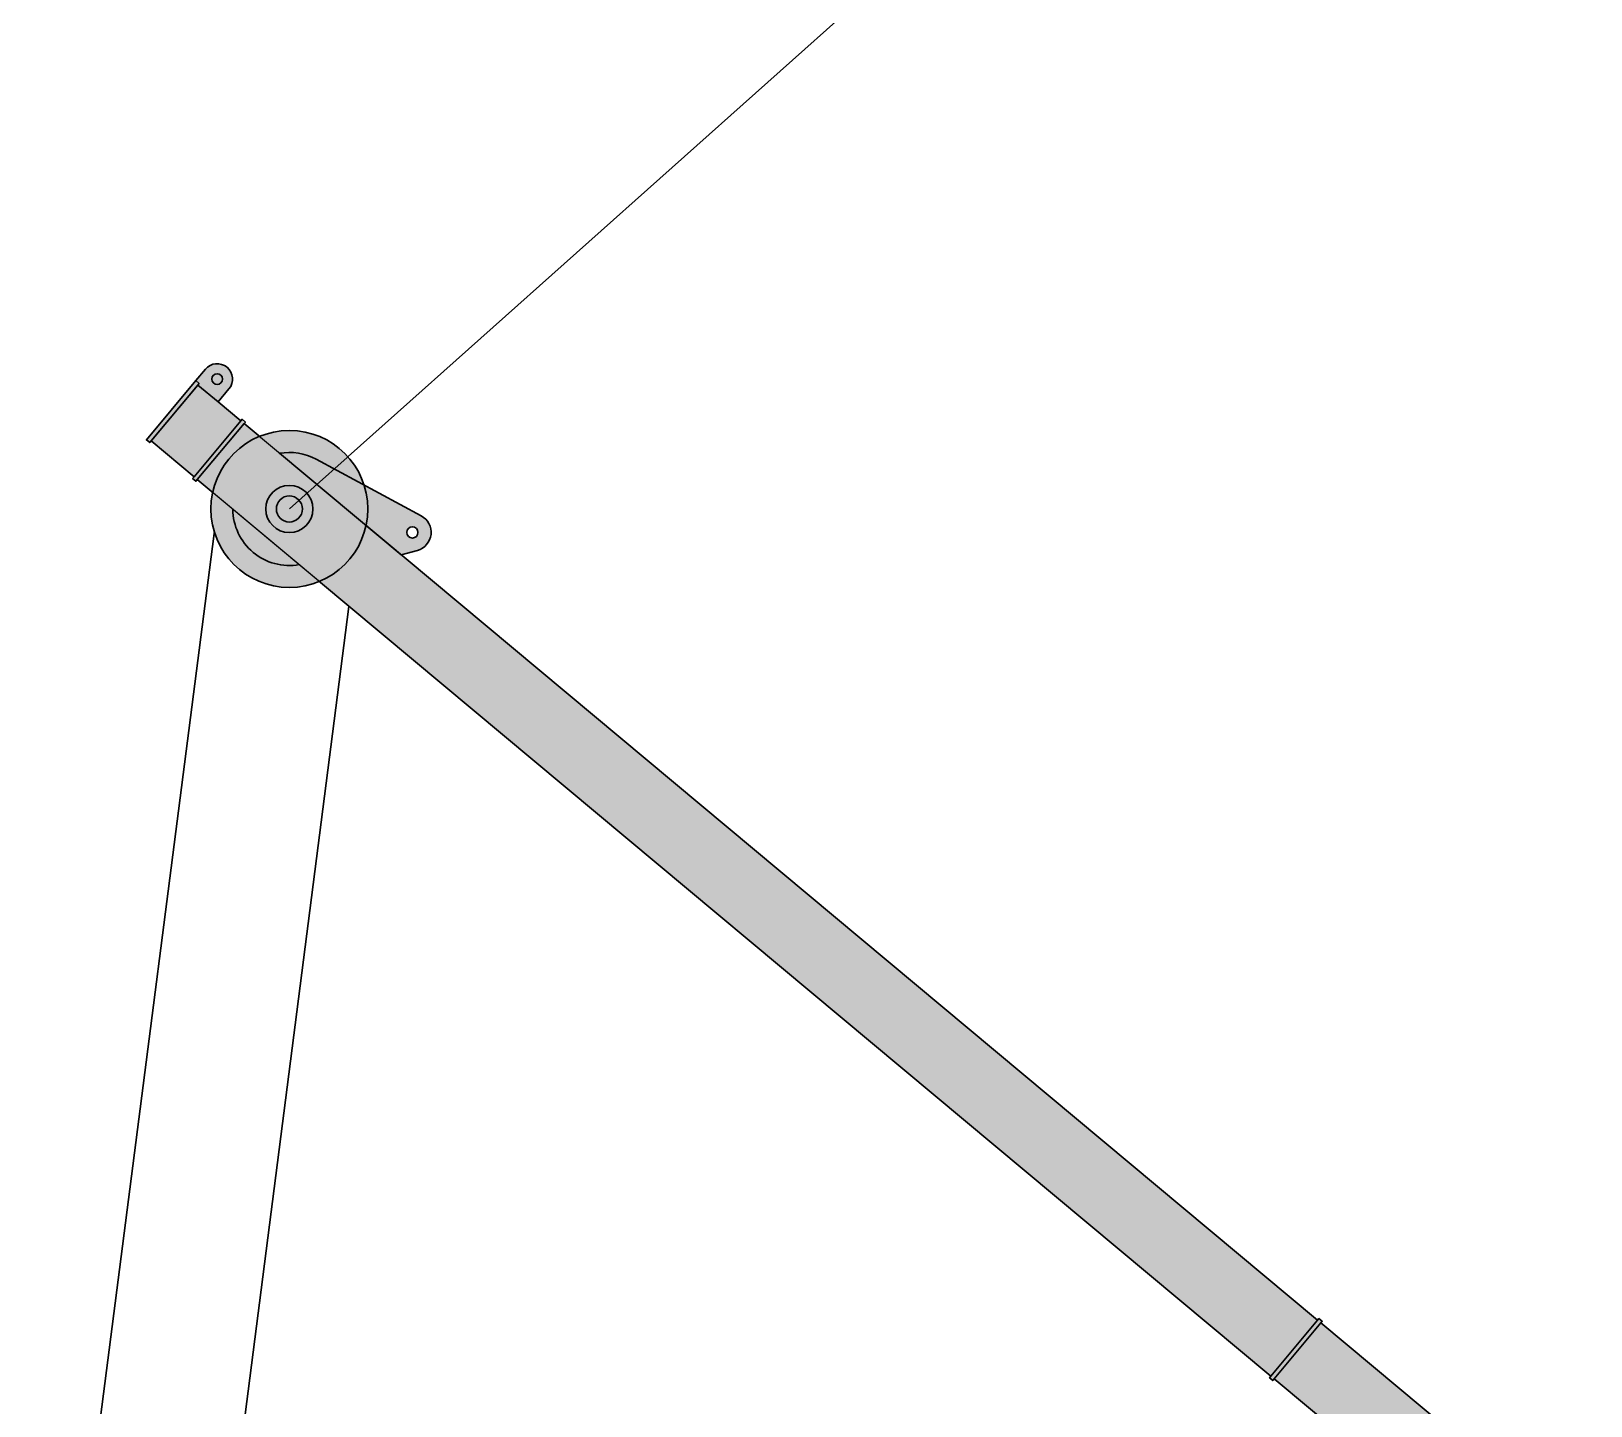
# Model space of a CAD drawing. Header units: millimetres. Extents: x -7081 to 12121, y -11735 to 22530.
# Drawn here: x -6914 to -553, y 5325 to 10930 of the extents above; entities that cross this region are included whole.
import ezdxf

# ---------------------------------------------------------------- set-up
doc = ezdxf.new("R2010")
doc.units = ezdxf.units.MM
doc.layers.add('Кран SCC2600A', color=250, linetype='Continuous', lineweight=30)
doc.layers.add('Кран SCC2600A Штриховка', color=40, linetype='Continuous', lineweight=15)
doc.styles.get("Standard").update_dxf_attribs({"font": 'mipgost.ttf'})

# ---------------------------------------------------------------- blocks, each defined once
blk = doc.blocks.new('BLOCK-20160316.20324211')
at = {"color": 0, "linetype": 'ByBlock', "lineweight": -2, "ltscale": 20, "transparency": 16777216}
blk.add_wipeout([(-3745.934403122549, 202.4332890386877), (-3745.934403122549, 202.4332890386877), (-3733.784721106419, 231.63133186590267), (-3734.4667266814836, 263.2489748272069), (-3747.864149680769, 291.89595608197624), (-3771.6929609613044, 312.68846028396183), (-3801.8907599099202, 322.0817247160885), (-3824.392986293534, 320.8650303191562), (-4301.35764474219, 223.35387047440145), (-4301.35764474219, 223.35387047440145), (-4338.2821128216365, 212.52587065002444), (-4372.890039218441, 195.70465328444425), (-4404.216457537772, 173.3592412625303), (-4431.387899066071, 146.11268756447544), (-4431.387899066071, 146.11268756447544), (-3784.652738484242, 146.11268756449226)], dxfattribs=at)
blk.add_wipeout([(-3941.7837541807203, 62.15659844362153), (-3961.2618592852114, 124.07358659338888), (-3992.833684734458, 180.78628215445542), (-4035.2002503183203, 229.96131769718158), (-4086.618440791416, 269.5754526552032), (-4144.972724000777, 297.998816831911), (-4207.862191605267, 314.06196921317814), (-4272.699341213685, 317.10401304188554), (-4336.81653568358, 306.99978752432935), (-4397.5757594564275, 284.16501740240756), (-4452.477156152641, 249.53920851936618), (-4499.261881793366, 204.54699311800914), (-4536.005041891843, 151.0395152669862), (-4561.194888642968, 91.21826803278964), (-4573.795019749421, 27.544516014393594), (-4573.287019797472, -37.36197007173496), (-4559.691789760537, -100.83070032721434), (-4533.568687056786, -160.25033937971375), (-4495.992511542003, -213.17614625766555), (-4448.509284317978, -257.4305599628715), (-4393.072638777773, -291.1927922831678), (-4331.963440992598, -313.0737416696197), (-4267.695946551134, -322.17314594771824), (-4202.914354901683, -318.11662239131283), (-4140.284017329343, -301.0710711953293), (-4082.381774669365, -271.7378085921855), (-4031.5899366636736, -231.32371214053182), (-3989.998265037075, -181.49156537456247), (-3959.3179930673687, -124.29164481635826), (-3940.811419198288, -62.07736411145697), (-3935.2007698057205, -2.417191260240088)], dxfattribs=at)
blk.add_wipeout([(-4883.329109019222, -159.63741110838328), (-4883.329109019222, 154.80302858734194), (-4883.329109019222, 215.4923750883936), (-4883.329109019222, 215.4923750883936), (-4876.815939539953, 243.32111999884364), (-4858.629404555222, 265.3690306754979), (-4832.5473727534, 277.05611915147347), (-4803.987835596629, 275.954639534074), (-4778.883433979368, 262.29340095934003), (-4762.449077332675, 238.91023732466783), (-4757.912378722774, 215.4923750883936), (-4757.91237872277, 146.1126875644668), (-4637.703096212268, 146.11268756447043), (-4637.703096212268, 154.80302858756932), (-4620.0981899896005, 154.80302858756932), (-4620.0981899896005, 146.11268756447043), (1083.3900660270285, 146.1126875646096), (1083.3900660270285, 154.80302858756932), (1100.9949722496947, 154.80302858756932), (1100.9949722496947, 146.1126875646096), (4384.331813022463, 146.11268756469144), (4384.331813022463, 154.80302858756932), (4401.936719245131, 154.80302858756932), (4401.936719245131, 146.11268756470054), (4734.799230194278, 146.11268756470054), (4734.799230194278, 146.11268756470054), (4778.464169896772, 139.54934685536318), (4818.270116666834, 120.4393755778301), (4850.699125253629, 90.47166290958103), (4872.885204869247, 52.294676755894216), (4882.867607943244, 9.28239909756303), (4879.764115854147, -34.763857693928), (4863.849007099055, -75.95140088119297), (4836.528817278917, -110.64018334297452), (4800.218033168405, -135.7645013987776), (4758.12570670274, -149.10393366544577), (4734.799230194278, -150.9470700851798), (4401.936719245131, -150.9470700851798), (4401.936719245131, -159.6374111081559), (4384.331813022463, -159.6374111081559), (4384.33181302246, -150.94707008527803), (1100.9949722496947, -150.94707008535897), (1100.9949722496947, -159.6374111081559), (1083.3900660270285, -159.6374111081559), (1083.3900660270285, -150.94707008535897), (-4620.0981899896005, -150.94707008549904), (-4620.0981899896005, -159.6374111081559), (-4637.703096212268, -159.6374111081559), (-4637.703096212268, -150.94707008549904), (-4865.724202796557, -150.9470700855054), (-4865.724202796557, -159.63741110838328)], dxfattribs=at)
at = {"layer": 'Кран SCC2600A Штриховка', "ltscale": 20, "transparency": 16777216}
h = blk.add_hatch(color=256, dxfattribs=at)
h.dxf.hatch_style = 1
edge = h.paths.add_edge_path()
edge.add_line((-3784.652738484241, 146.1126875644914), (-3745.934403122548, 202.4332890386877))
edge.add_arc((-3809.051513118583, 245.8239732274417), 76.59321803279762, 325.4929126297367, 461.5543894544076)
edge.add_line((-3824.392986293533, 320.8650303191562), (-4301.357644742189, 223.3538704744012))
edge.add_arc((-4255.20076980572, -2.417191260239292), 230.4409456253113, 101.5543894544097, 139.8683263898031)
edge.add_line((-4431.387899066071, 146.1126875644752), (-3784.652738484241, 146.1126875644914))
edge = h.paths.add_edge_path(flags=16)
edge.add_arc((-3809.051513118582, 245.8239732274415), 23.0623784167194, 0, 360)
h = blk.add_hatch(color=256, dxfattribs=at)
h.dxf.hatch_style = 1
edge = h.paths.add_edge_path()
edge.add_line((-4865.724202796555, -159.6374111083833), (-4883.329109019222, -159.6374111083833))
edge.add_line((-4883.329109019222, -159.6374111083833), (-4883.329109019222, 154.8030285873419))
edge.add_line((-4883.329109019222, 154.8030285873419), (-4883.329109019222, 215.4923750883936))
edge.add_arc((-4820.620743870997, 215.4923750883936), 62.7083651482244, 0, 180, ccw=False)
edge.add_line((-4757.912378722773, 215.4923750883936), (-4757.912378722769, 146.1126875644671))
edge.add_line((-4757.912378722769, 146.1126875644671), (-4637.703096212266, 146.1126875644704))
edge.add_line((-4637.703096212266, 146.1126875644704), (-4637.703096212266, 154.8030285875693))
edge.add_line((-4637.703096212266, 154.8030285875693), (-4620.0981899896, 154.8030285875693))
edge.add_line((-4620.0981899896, 154.8030285875693), (-4620.0981899896, 146.1126875644704))
edge.add_line((-4620.0981899896, 146.1126875644704), (1083.39006602703, 146.1126875646105))
edge.add_line((1083.39006602703, 146.1126875646105), (1083.39006602703, 154.8030285875693))
edge.add_line((1083.39006602703, 154.8030285875693), (1100.994972249697, 154.8030285875693))
edge.add_line((1100.994972249697, 154.8030285875693), (1100.994972249697, 146.1126875646105))
edge.add_line((1100.994972249697, 146.1126875646105), (4384.331813022465, 146.1126875646914))
edge.add_line((4384.331813022465, 146.1126875646914), (4384.331813022465, 154.8030285875693))
edge.add_line((4384.331813022465, 154.8030285875693), (4401.936719245132, 154.8030285875693))
edge.add_line((4401.936719245132, 154.8030285875693), (4401.936719245132, 146.1126875646996))
edge.add_line((4401.936719245132, 146.1126875646996), (4734.79923019428, 146.1126875646996))
edge.add_arc((4734.79923019428, -2.417191260239633), 148.5298788249393, -90, 90, ccw=False)
edge.add_line((4734.79923019428, -150.9470700851789), (4401.936719245132, -150.9470700851789))
edge.add_line((4401.936719245132, -150.9470700851789), (4401.936719245132, -159.6374111081559))
edge.add_line((4401.936719245132, -159.6374111081559), (4384.331813022465, -159.6374111081559))
edge.add_line((4384.331813022465, -159.6374111081559), (4384.331813022462, -150.947070085278))
edge.add_line((4384.331813022462, -150.947070085278), (1100.994972249697, -150.947070085359))
edge.add_line((1100.994972249697, -150.947070085359), (1100.994972249697, -159.6374111081559))
edge.add_line((1100.994972249697, -159.6374111081559), (1083.39006602703, -159.6374111081559))
edge.add_line((1083.39006602703, -159.6374111081559), (1083.39006602703, -150.947070085359))
edge.add_line((1083.39006602703, -150.947070085359), (-4620.0981899896, -150.947070085499))
edge.add_line((-4620.0981899896, -150.947070085499), (-4620.0981899896, -159.6374111081559))
edge.add_line((-4620.0981899896, -159.6374111081559), (-4637.703096212266, -159.6374111081559))
edge.add_line((-4637.703096212266, -159.6374111081559), (-4637.703096212266, -150.947070085499))
edge.add_line((-4637.703096212266, -150.947070085499), (-4865.724202796555, -150.9470700855054))
edge.add_line((-4865.724202796555, -150.9470700855054), (-4865.724202796555, -159.6374111083833))
h = blk.add_hatch(color=253, dxfattribs=at)
h.dxf.hatch_style = 1
edge = h.paths.add_edge_path()
edge.add_arc((-4255.20076980572, -2.417191260239633), 320.0000000000001, 0, 360)
at = {"color": 0, "linetype": 'ByBlock', "lineweight": -2, "ltscale": 20, "transparency": 16777216}
for p, q in [((-4865.724202796555, 154.8030285873419), (-4883.329109019222, 154.8030285873419)), ((-4865.724202796555, -159.6374111083833), (-4865.724202796555, 154.8030285873419)), ((-4637.703096212266, 146.1126875644704), (-4637.703096212266, -150.947070085499)), ((-4620.0981899896, -150.947070085499), (-4620.0981899896, 146.1126875644704)), ((1083.39006602703, 146.1126875646105), (1083.39006602703, -150.947070085359)), ((1100.994972249697, -150.947070085359), (1100.994972249697, 146.1126875646105))]:
    blk.add_line(p, q, dxfattribs=at)
blk.add_lwpolyline([(-3784.652738484241, 146.1126875644914), (-3745.934403122548, 202.4332890386877, 0.6748988711466066), (-3824.392986293533, 320.8650303191562), (-4301.357644742189, 223.3538704744012, 0.1687511006119916), (-4431.387899066071, 146.1126875644752)], format="xyb", close=True, dxfattribs=at)
blk.add_lwpolyline([(4384.331813022462, -150.947070085278), (1100.994972249697, -150.947070085359), (1100.994972249697, -159.6374111081559), (1083.39006602703, -159.6374111081559), (1083.39006602703, -150.947070085359), (-4620.0981899896, -150.947070085499), (-4620.0981899896, -159.6374111081559), (-4637.703096212266, -159.6374111081559), (-4637.703096212266, -150.947070085499), (-4865.724202796555, -150.9470700855054), (-4865.724202796555, -159.6374111083833), (-4883.329109019222, -159.6374111083833), (-4883.329109019222, 154.8030285873419), (-4883.329109019222, 215.4923750883936, -0.9999999999999999), (-4757.912378722773, 215.4923750883936), (-4757.912378722769, 146.1126875644671), (-4637.703096212266, 146.1126875644704), (-4637.703096212266, 154.8030285875693), (-4620.0981899896, 154.8030285875693), (-4620.0981899896, 146.1126875644704), (1083.39006602703, 146.1126875646105), (1083.39006602703, 154.8030285875693), (1100.994972249697, 154.8030285875693), (1100.994972249697, 146.1126875646105), (4384.331813022465, 146.1126875646914)], format="xyb", dxfattribs=at)
blk.add_lwpolyline([(-4865.724202796555, -150.9470700855054), (-4865.724202796551, 146.1126875644641), (-4757.912378722769, 146.1126875644671)], dxfattribs=at)
for centre, radius in [((-4255.20076980572, -2.417191260239633), 320.0000000000001), ((-3809.051513118582, 245.8239732274415), 23.0623784167194), ((-4820.620743870997, 215.4923750883936), 21.78493730101183), ((-4255.20076980572, -2.417191260239633), 96.17150085894735), ((-4255.20076980572, -2.417191260239633), 53.08088367258478)]:
    blk.add_circle(centre, radius, dxfattribs=at)
blk.add_arc((-4255.20076980572, -2.417191260239633), 230.4409456253116, 220.1316736103725, 319.8683263896303, dxfattribs=at)
blk = doc.blocks.new('*U81')
at = {"color": 0, "linetype": 'ByBlock', "lineweight": -2, "ltscale": 20, "transparency": 16777216}
for p, q in [((-6150.432557954874, 9018.714374915424), (-6913.935530071452, 3080.862916736119)), ((-5571.755168227969, 8944.306668682799), (-6335.258140344549, 3006.455210503496))]:
    blk.add_line(p, q, dxfattribs=at)
at = {"linetype": 'ByBlock', "lineweight": -2}
for tag, p in [('МАРКА', (-4120.150712359697, 2367.326502506359)), ('МОДЕЛЬ', (-4120.150712359697, 2098.124957003543))]:
    blk.add_attdef(tag, p, '', height=150, dxfattribs=at)
at = {"color": 0, "linetype": 'ByBlock', "lineweight": -2, "ltscale": 20, "transparency": 16777216, "rotation": 320.1425354076202}
blk.add_blockref('BLOCK-20160316.20324211', (-2593.077557017207, 6256.293308914641), dxfattribs=at)
at = {"color": 0, "linetype": 'ByBlock', "lineweight": -2, "ltscale": 20, "transparency": 16777216}
blk.add_line((-5861.093863091421, 8981.51052179911), (8038.355497210816, 21383.99381870288), dxfattribs=at)

msp = doc.modelspace()

# ---------------------------------------------------------------- block references
at = {"layer": 'Кран SCC2600A'}
msp.add_blockref('*U81', (0, 0), dxfattribs=at)

doc.saveas('drawing.dxf')
